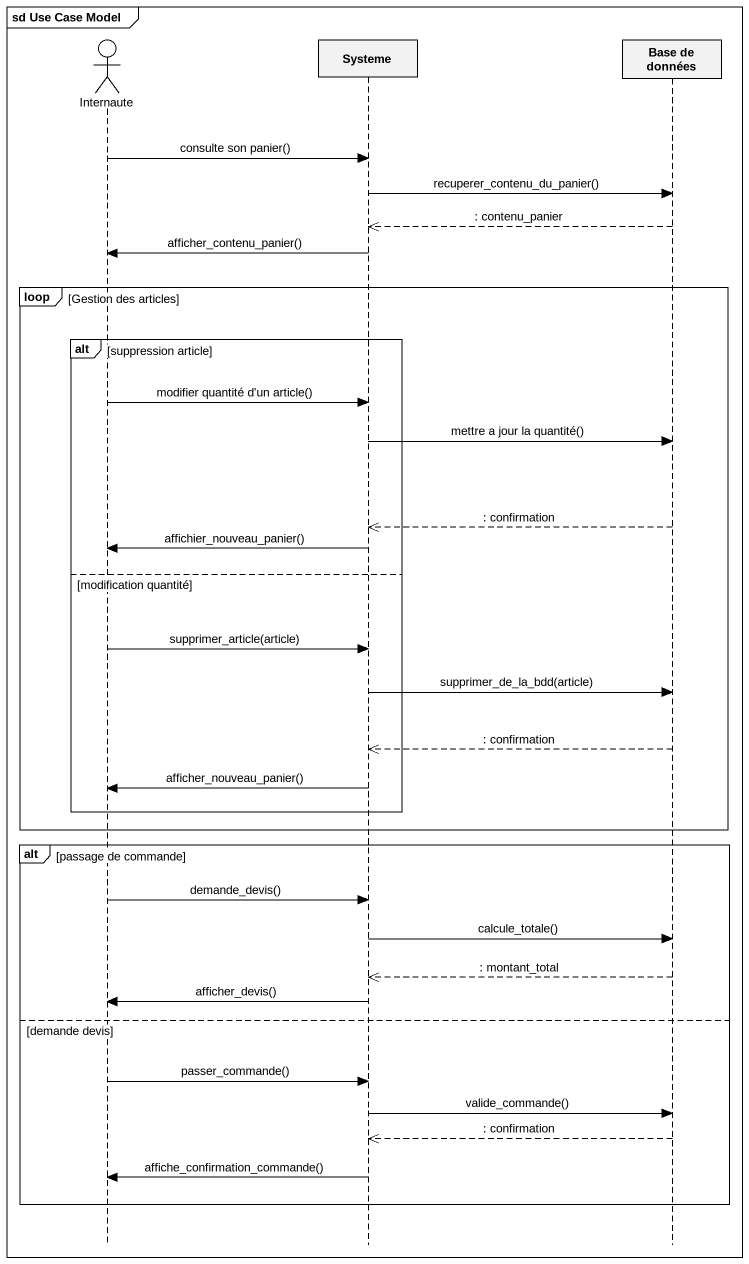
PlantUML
@startuml
mainframe sd Use Case Model
hide footbox
actor Internaute
participant Systeme
participant "Base de données" as Base_de_données

Internaute -> Systeme : consulte son panier()
Systeme -> Base_de_données : recuperer_contenu_du_panier()
Base_de_données -->> Systeme : : contenu_panier
Systeme -> Internaute : afficher_contenu_panier()
loop Gestion des articles
  alt suppression article
    Internaute -> Systeme : modifier quantité d'un article()
    Systeme -> Base_de_données : mettre a jour la quantité()
    Base_de_données -->> Systeme : : confirmation
    Systeme -> Internaute : affichier_nouveau_panier()
  else modification quantité
    Internaute -> Systeme : supprimer_article(article)
    Systeme -> Base_de_données : supprimer_de_la_bdd(article)
    Base_de_données -->> Systeme : : confirmation
    Systeme -> Internaute : afficher_nouveau_panier()
  end
end
alt passage de commande
  Internaute -> Systeme : demande_devis()
  Systeme -> Base_de_données : calcule_totale()
  Base_de_données -->> Systeme : : montant_total
  Systeme -> Internaute : afficher_devis()
else demande devis
  Internaute -> Systeme : passer_commande()
  Systeme -> Base_de_données : valide_commande()
  Base_de_données -->> Systeme : : confirmation
  Systeme -> Internaute : affiche_confirmation_commande()
end
@enduml
